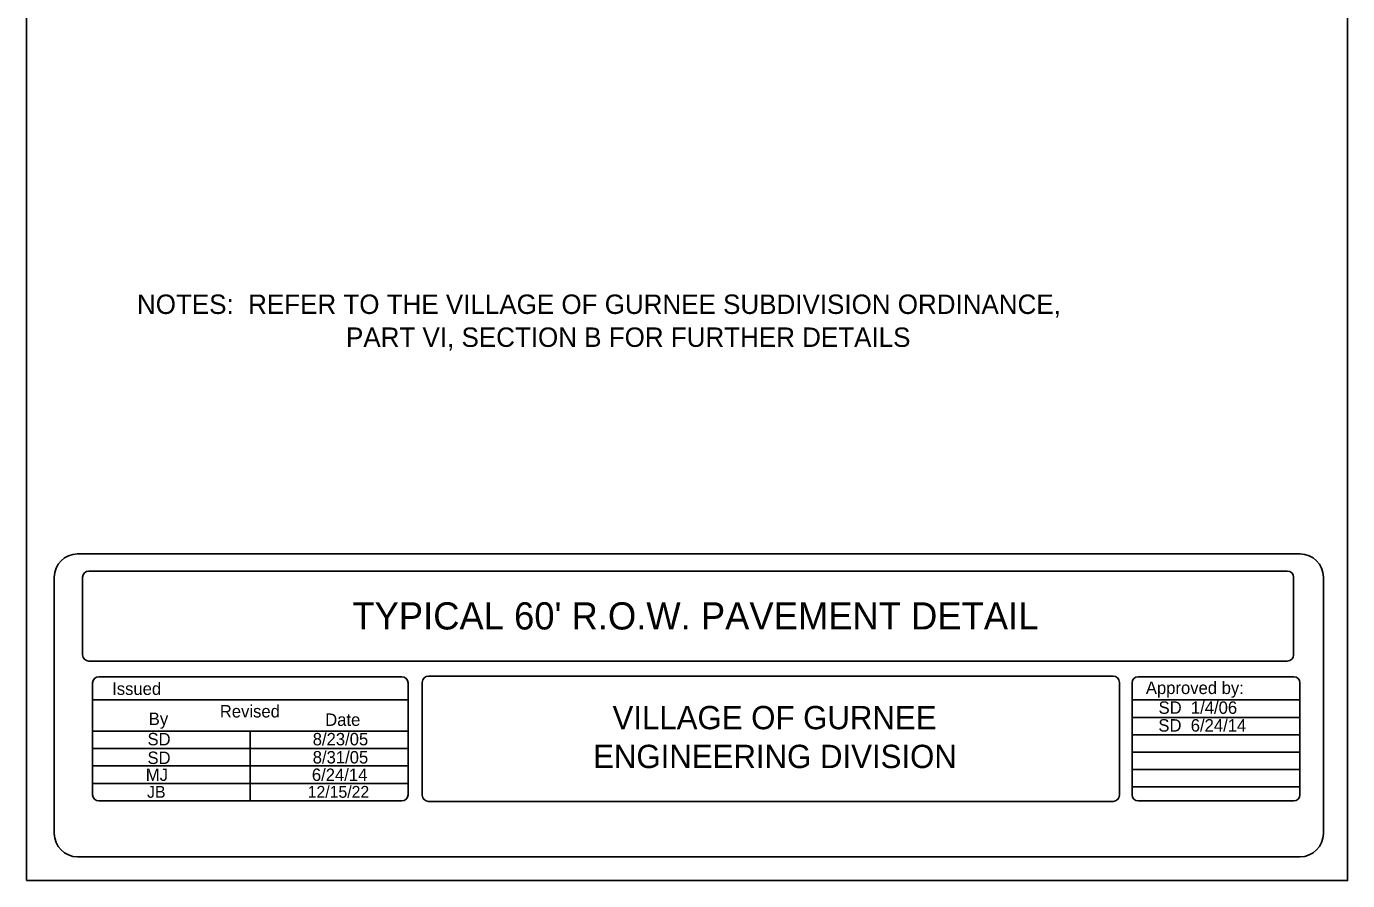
# Model space of a CAD drawing. Extents: x -204.74 to -200.32, y 189.09 to 194.82.
# Drawn here: x -204.743 to -200.316, y 189.092 to 191.956 of the extents above; entities that cross this region are included whole.
import ezdxf

# ---------------------------------------------------------------- set-up
doc = ezdxf.new("R2010")
doc.units = 0
doc.layers.add('Level 1', color=7, linetype='Continuous')

msp = doc.modelspace()

# ---------------------------------------------------------------- linework, layer by layer
at = {"layer": 'Level 1'}
for p, q in [((-200.4752, 190.1872), (-204.5731, 190.1872)), ((-204.6497, 189.2497), (-204.6497, 190.1091)), ((-204.5548, 190.1091), (-204.5548, 189.8486)), ((-200.5182, 190.1299), (-204.534, 190.1299)), ((-200.4973, 190.1091), (-200.4973, 189.8486)), ((-200.3971, 190.1091), (-200.3971, 189.2497)), ((-200.5182, 189.8278), (-204.534, 189.8278)), ((-204.5217, 189.3799), (-204.5217, 189.7549)), ((-203.4852, 189.7757), (-204.5008, 189.7757)), ((-203.4644, 189.3799), (-203.4644, 189.7549)), ((-203.4167, 189.378), (-203.4167, 189.7567)), ((-203.3959, 189.7776), (-201.1017, 189.7776)), ((-201.0809, 189.7567), (-201.0809, 189.378)), ((-201.0382, 189.7549), (-201.0382, 189.3799)), ((-200.4965, 189.7757), (-201.0173, 189.7757)), ((-200.4757, 189.3799), (-200.4757, 189.7549)), ((-203.4644, 189.6976), (-204.5217, 189.6976)), ((-200.4757, 189.6976), (-201.0382, 189.6976)), ((-200.4757, 189.6393), (-201.0382, 189.6393)), ((-203.4644, 189.5934), (-204.5217, 189.5934)), ((-203.993, 189.3591), (-203.993, 189.5914)), ((-200.4757, 189.5809), (-201.0382, 189.5809)), ((-203.4644, 189.5348), (-204.5217, 189.5348)), ((-200.4757, 189.5226), (-201.0382, 189.5226)), ((-203.4644, 189.4762), (-204.5217, 189.4762)), ((-200.4757, 189.4643), (-201.0382, 189.4643)), ((-203.4644, 189.4177), (-204.5217, 189.4177)), ((-200.4757, 189.4059), (-201.0382, 189.4059)), ((-203.4852, 189.3591), (-204.5008, 189.3591)), ((-201.1017, 189.3572), (-203.3959, 189.3572)), ((-200.4965, 189.3591), (-201.0173, 189.3591)), ((-200.4752, 189.1716), (-204.5716, 189.1716))]:
    msp.add_line(p, q, dxfattribs=at)
msp.add_lwpolyline([(-204.7432, 189.0918), (-200.3161, 189.0918), (-200.3161, 194.821), (-204.7432, 194.821)], close=True, dxfattribs=at)
for centre, radius, start, end in [((-204.5716, 190.109), 0.0781, 90, 180), ((-200.4752, 190.109), 0.0781, 0, 90), ((-204.534, 190.109), 0.0208, 90, 180), ((-200.5181, 190.109), 0.0208, 0, 90), ((-204.534, 189.8486), 0.0208, 180, 270), ((-200.5181, 189.8486), 0.0208, 270, 360), ((-204.5008, 189.7549), 0.0208, 90, 180), ((-203.4852, 189.7549), 0.0208, 360, 90), ((-203.3958, 189.7567), 0.0208, 90, 180), ((-201.1017, 189.7567), 0.0208, 360, 90), ((-201.0173, 189.7549), 0.0208, 90, 180), ((-200.4965, 189.7549), 0.0208, 360, 90), ((-204.5008, 189.3799), 0.0208, 180, 270), ((-203.4852, 189.3799), 0.0208, 270, 360), ((-203.3958, 189.378), 0.0208, 180, 270), ((-201.1017, 189.378), 0.0208, 270, 0), ((-201.0173, 189.3799), 0.0208, 180, 270), ((-200.4965, 189.3799), 0.0208, 270, 0), ((-204.5716, 189.2497), 0.0781, 180, 270), ((-200.4752, 189.2497), 0.0781, 270, 360)]:
    msp.add_arc(centre, radius, start, end, dxfattribs=at)

# ---------------------------------------------------------------- texts
for s, height, p in [('NOTES:  REFER TO THE VILLAGE OF GURNEE SUBDIVISION ORDINANCE,', 0.065104, (-204.3727, 190.9921)), (' PART VI, SECTION B FOR FURTHER DETAILS', 0.065104, (-203.6964, 190.8816)), ("TYPICAL 60' R.O.W. PAVEMENT DETAIL", 0.091146, (-203.651, 189.9339)), ('Issued', 0.04167, (-204.4559, 189.7145)), ('Approved by:', 0.041666, (-200.992, 189.7174)), ('Revised', 0.04167, (-204.0951, 189.6388)), ('VILLAGE OF GURNEE', 0.078125, (-202.7791, 189.5994)), ('SD  1/4/06', 0.04167, (-200.9495, 189.6511)), ('By', 0.04167, (-204.3332, 189.6135)), ('Date', 0.04167, (-203.742, 189.6106)), ('SD  6/24/14', 0.0417, (-200.9501, 189.5915)), ('SD', 0.04167, (-204.3375, 189.5454)), ('8/23/05', 0.04167, (-203.7838, 189.5454)), ('SD', 0.04167, (-204.3375, 189.4828)), ('8/31/05', 0.04167, (-203.7838, 189.4846)), ('ENGINEERING DIVISION', 0.078125, (-202.8444, 189.4692)), ('MJ', 0.0417, (-204.3432, 189.4259)), ('6/24/14', 0.0417, (-203.7867, 189.4259)), ('JB', 0.03961, (-204.3388, 189.3696)), ('12/15/22', 0.03961, (-203.8007, 189.3696))]:
    msp.add_text(s, height=height, dxfattribs=at).set_placement(p)

doc.saveas('drawing.dxf')
